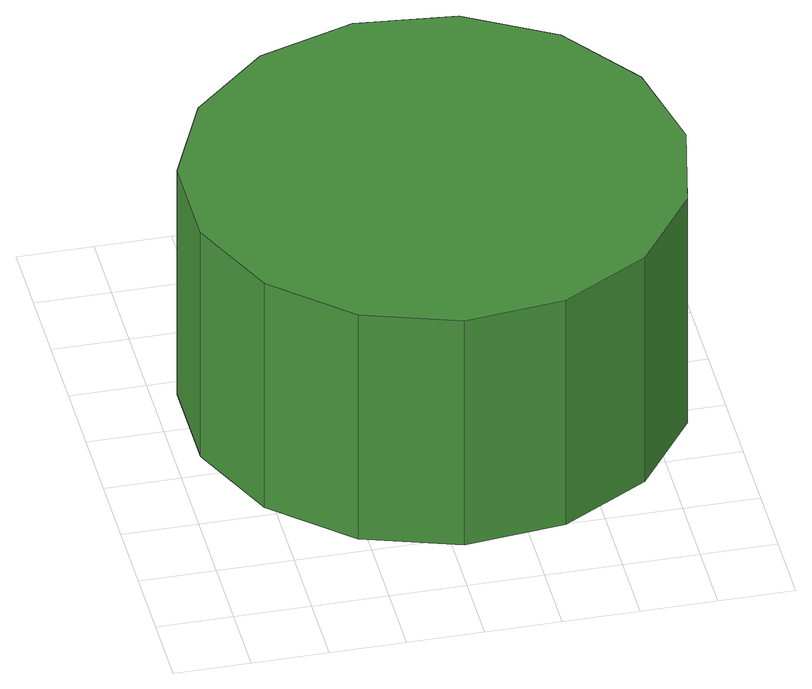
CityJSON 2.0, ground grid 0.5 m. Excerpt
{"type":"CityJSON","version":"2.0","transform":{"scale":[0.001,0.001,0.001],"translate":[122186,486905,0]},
"CityObjects":{
"tree1":{"type":"SolitaryVegetationObject","attributes":{"function":"something"},"geometry":[{"type":"MultiSurface","lod":"1","boundaries":[[[0,1,2,3,4,5,6,7,8,9,10,11,12,13,14]],[[15,16,17,18,19,20,21,22,23,24,25,26,27,28,29]],[[0,29,28,1]],[[1,28,27,2]],[[2,27,26,3]],[[3,26,25,4]],[[4,25,24,5]],[[5,24,23,6]],[[6,23,22,7]],[[7,22,21,8]],[[8,21,20,9]],[[9,20,19,10]],[[10,19,18,11]],[[11,18,17,12]],[[12,17,16,13]],[[13,16,15,14]],[[14,15,29,0]]]}]}
},
"vertices":[
[3362,2029,1924],[3222,2686,1924],[2827,3230,1924],[2246,3566,1924],[1577,3636,1924],[938,3428,1924],[439,2979,1924],[166,2365,1924],[166,1693,1924],[439,1080,1924],[938,630,1924],[1577,422,1924],[2246,493,1924],[2827,829,1924],[3222,1372,1924],[3222,1372,176],[2827,829,176],[2246,493,176],[1577,422,176],[938,630,176],[439,1080,176],[166,1693,176],[166,2365,176],[439,2979,176],[938,3428,176],[1577,3636,176],[2246,3566,176],[2827,3230,176],[3222,2686,176],[3362,2029,176]
]}
